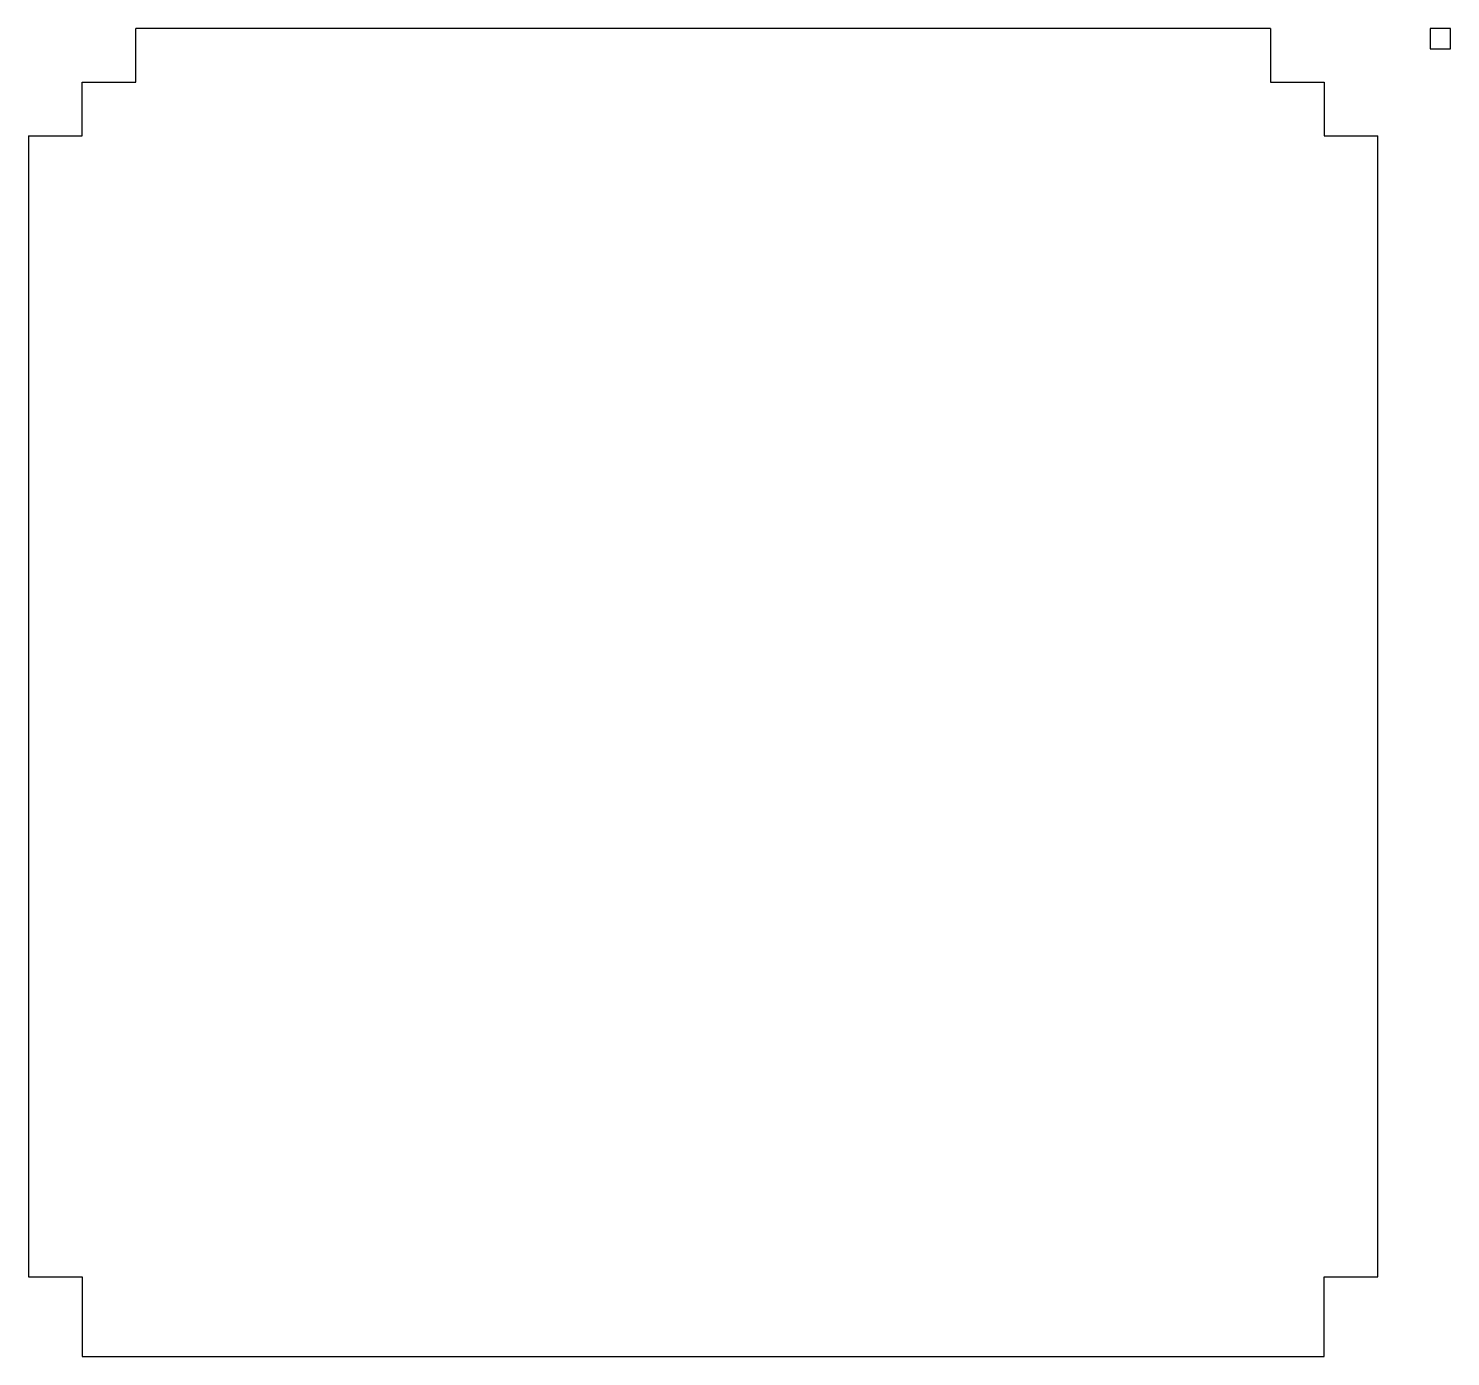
# Model space of a CAD drawing. Header units: millimetres. Extents: x -329 to 364, y -324 to 324.
import ezdxf

# ---------------------------------------------------------------- set-up
doc = ezdxf.new("R2010")
doc.units = ezdxf.units.MM
doc.layers.add('Sketch003', color=7, linetype='CONTINUOUS')

msp = doc.modelspace()

# ---------------------------------------------------------------- linework, layer by layer
at = {"layer": 'Sketch003'}
for p, q in [((276.606, 323.85), (-276.606, 323.85)), ((-276.606, 297.688), (-276.606, 323.85)), ((276.606, 323.85), (276.606, 297.688)), ((354.33, 323.85), (354.33, 313.85)), ((364.33, 323.85), (354.33, 323.85)), ((364.33, 313.85), (364.33, 323.85)), ((354.33, 313.85), (364.33, 313.85)), ((-302.768, 297.688), (-276.606, 297.688)), ((-302.768, 271.526), (-302.768, 297.688)), ((276.606, 297.688), (302.768, 297.688)), ((302.768, 297.688), (302.768, 271.526)), ((-328.93, 271.526), (-302.768, 271.526)), ((-328.93, 271.526), (-328.93, -284.988)), ((302.768, 271.526), (328.93, 271.526)), ((328.93, -284.988), (328.93, 271.526)), ((-328.93, -284.988), (-302.768, -284.988)), ((-302.768, -284.988), (-302.768, -323.85)), ((302.768, -323.85), (302.768, -284.988)), ((302.768, -284.988), (328.93, -284.988)), ((-302.768, -323.85), (302.768, -323.85))]:
    msp.add_line(p, q, dxfattribs=at)

doc.saveas('drawing.dxf')
